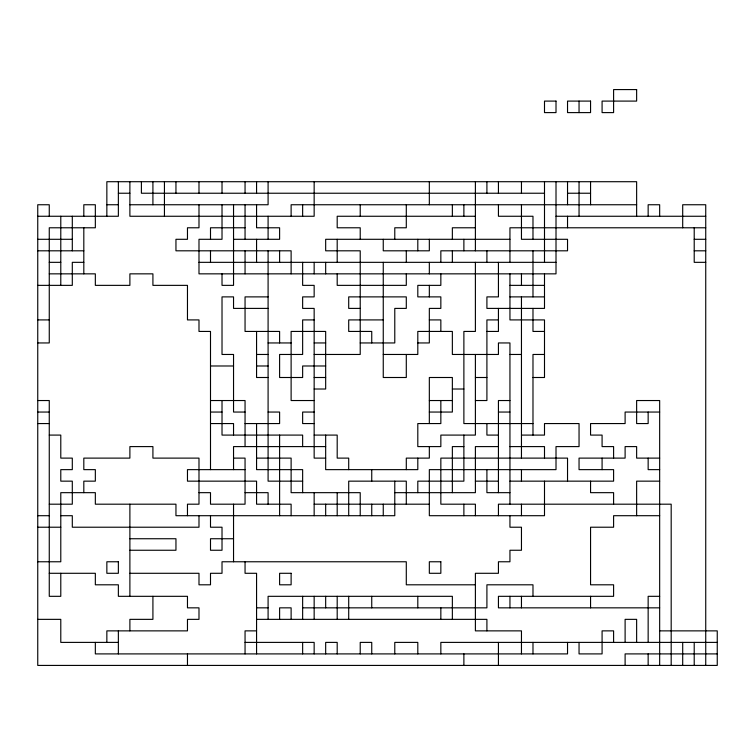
<?xml version="1.0" encoding="UTF-8"?>
<svg xmlns="http://www.w3.org/2000/svg" width="755" height="755" viewBox="0 0 755 755"><rect width="100%" height="100%" fill="white"/><g stroke="black" fill="none" stroke-linecap="round" stroke-linejoin="round"><path stroke-width="1.13" d="M118.365 193.233L129.888 193.233M544.497 193.233L141.402 193.233L141.402 181.71M567.534 193.233L590.561 193.233M106.851 204.747L118.365 204.747M129.888 204.747L268.091 204.747L268.091 181.71M636.635 204.747L291.119 204.747L291.119 216.26M37.75 216.26L118.365 216.26L118.365 181.71M475.395 216.26L337.192 216.26L337.192 227.784L360.22 227.784L360.22 239.297M556.01 216.26L705.736 216.26M245.054 227.784L210.503 227.784L210.503 239.297M475.395 227.784L452.358 227.784L452.358 239.297M705.736 227.784L509.946 227.784L509.946 262.334M37.75 239.297L72.301 239.297M233.54 239.297L279.605 239.297L279.605 227.784L256.568 227.784L256.568 204.747M509.946 239.297L325.669 239.297L325.669 250.811L360.22 250.811L360.22 354.463L314.155 354.463M694.213 239.297L705.736 239.297M37.75 250.811L83.814 250.811M694.213 250.811L705.736 250.811M49.264 262.334L60.787 262.334M83.814 262.334L72.301 262.334L72.301 285.362L37.75 285.362M198.99 262.334L556.01 262.334M705.736 262.334L694.213 262.334L694.213 227.784M49.264 273.848L95.338 273.848L95.338 285.362L129.888 285.362L129.888 273.848L152.916 273.848L152.916 285.362L187.466 285.362L187.466 319.912L198.99 319.912L198.99 331.436L210.503 331.436L210.503 469.638M509.946 285.362L544.497 285.362M268.091 296.885L245.054 296.885L245.054 331.436L279.605 331.436L279.605 342.949M509.946 296.885L544.497 296.885M268.091 308.399L233.54 308.399L233.54 296.885L222.017 296.885L222.017 354.463L233.54 354.463L233.54 412.051L245.054 412.051M360.22 308.399L348.706 308.399L348.706 296.885L406.294 296.885L406.294 308.399L394.78 308.399L394.78 342.949L360.22 342.949M37.75 319.912L49.264 319.912M314.155 319.912L302.642 319.912L302.642 354.463L279.605 354.463L279.605 377.5L302.642 377.5L302.642 365.986L325.669 365.986M383.257 319.912L348.706 319.912L348.706 331.436L371.743 331.436L371.743 342.949M429.331 319.912L440.844 319.912L440.844 331.436M498.432 319.912L486.909 319.912L486.909 400.537L475.395 400.537M486.909 331.436L498.432 331.436L498.432 308.399M544.497 331.436L532.983 331.436L532.983 308.399M37.75 342.949L49.264 342.949L49.264 227.784L95.338 227.784L95.338 204.747L83.814 204.747L83.814 216.26M268.091 342.949L291.119 342.949M314.155 342.949L325.669 342.949M417.808 342.949L429.331 342.949L429.331 308.399L440.844 308.399L440.844 296.885L417.808 296.885L417.808 285.362L440.844 285.362L440.844 273.848M256.568 354.463L268.091 354.463M383.257 354.463L417.808 354.463L417.808 331.436L452.358 331.436L452.358 354.463L498.432 354.463L498.432 342.949L509.946 342.949L509.946 504.189M509.946 354.463L521.46 354.463M544.497 354.463L532.983 354.463L532.983 435.088M210.503 365.986L233.54 365.986M256.568 365.986L268.091 365.986M268.091 377.5L256.568 377.5L256.568 331.436M314.155 377.5L325.669 377.5M475.395 377.5L486.909 377.5M532.983 377.5L544.497 377.5L544.497 319.912L509.946 319.912L509.946 273.848M314.155 389.014L325.669 389.014L325.669 331.436L291.119 331.436L291.119 400.537L314.155 400.537M452.358 389.014L463.881 389.014M37.75 400.537L49.264 400.537L49.264 596.318L60.787 596.318L60.787 573.29M210.503 400.537L245.054 400.537L245.054 446.601M429.331 400.537L452.358 400.537M509.946 400.537L498.432 400.537L498.432 492.666M37.75 412.051L49.264 412.051M210.503 412.051L222.017 412.051M268.091 412.051L279.605 412.051L279.605 423.564L245.054 423.564M314.155 412.051L302.642 412.051L302.642 423.564L314.155 423.564M429.331 412.051L452.358 412.051L452.358 377.5L429.331 377.5L429.331 423.564M498.432 412.051L509.946 412.051M659.662 412.051L625.112 412.051L625.112 423.564L590.561 423.564L590.561 435.088L602.084 435.088L602.084 446.601L613.598 446.601L613.598 458.115M37.75 423.564L49.264 423.564M210.503 423.564L233.54 423.564L233.54 435.088M532.983 423.564L463.881 423.564L463.881 331.436L475.395 331.436L475.395 262.334M49.264 435.088L60.787 435.088L60.787 458.115L72.301 458.115L72.301 469.638L60.787 469.638L60.787 481.152L72.301 481.152L72.301 504.189L49.264 504.189M314.155 435.088L337.192 435.088L337.192 458.115L348.706 458.115L348.706 469.638M498.432 435.088L486.909 435.088L486.909 423.564M521.46 435.088L544.497 435.088L544.497 423.564L579.047 423.564L579.047 446.601L556.01 446.601L556.01 469.638L429.331 469.638L429.331 515.703L544.497 515.703L544.497 481.152M325.669 446.601L233.54 446.601L233.54 469.638M463.881 446.601L452.358 446.601L452.358 492.666M498.432 446.601L475.395 446.601L475.395 492.666L394.78 492.666M509.946 446.601L544.497 446.601L544.497 458.115M233.54 458.115L245.054 458.115L245.054 504.189L210.503 504.189L210.503 492.666L198.99 492.666M256.568 458.115L291.119 458.115L291.119 492.666L360.22 492.666L360.22 515.703M325.669 458.115L314.155 458.115L314.155 308.399L302.642 308.399L302.642 296.885L314.155 296.885L314.155 285.362L302.642 285.362L302.642 262.334M659.662 458.115L636.635 458.115L636.635 446.601L625.112 446.601L625.112 458.115L579.047 458.115L579.047 469.638L613.598 469.638L613.598 481.152L509.946 481.152M245.054 469.638L187.466 469.638L187.466 481.152L256.568 481.152L256.568 504.189L291.119 504.189L291.119 515.703M659.662 469.638L648.149 469.638L648.149 458.115M302.642 481.152L268.091 481.152L268.091 250.811M475.395 481.152L498.432 481.152M659.662 481.152L636.635 481.152L636.635 515.703M245.054 492.666L268.091 492.666L268.091 504.189M509.946 492.666L486.909 492.666L486.909 469.638M314.155 504.189L429.331 504.189M37.75 515.703L49.264 515.703M60.787 515.703L72.301 515.703L72.301 527.216L198.99 527.216L198.99 515.703M659.662 515.703L613.598 515.703L613.598 527.216L590.561 527.216L590.561 584.804L613.598 584.804L613.598 596.318L498.432 596.318L498.432 607.841L659.662 607.841M37.75 527.216L60.787 527.216M129.888 538.74L175.953 538.74L175.953 550.253L129.888 550.253M233.54 538.74L210.503 538.74L210.503 550.253L222.017 550.253L222.017 527.216L210.503 527.216L210.503 515.703M37.75 561.767L60.787 561.767L60.787 492.666L95.338 492.666L95.338 504.189L175.953 504.189L175.953 515.703L394.78 515.703L394.78 481.152M49.264 573.29L95.338 573.29L95.338 584.804L118.365 584.804L118.365 596.318L187.466 596.318L187.466 607.841L198.99 607.841L198.99 619.355L187.466 619.355L187.466 630.869L106.851 630.869L106.851 642.392M129.888 573.29L198.99 573.29L198.99 584.804L210.503 584.804L210.503 573.29L222.017 573.29L222.017 561.767L406.294 561.767L406.294 584.804L475.395 584.804M659.662 596.318L648.149 596.318L648.149 642.392M256.568 607.841L268.091 607.841M302.642 607.841L486.909 607.841L486.909 584.804L532.983 584.804L532.983 596.318M37.75 619.355L60.787 619.355L60.787 642.392L118.365 642.392M256.568 619.355L486.909 619.355L486.909 630.869M256.568 630.869L245.054 630.869L245.054 653.905M659.662 630.869L717.25 630.869L717.25 665.419L37.75 665.419L37.75 204.747L49.264 204.747L49.264 216.26M245.054 642.392L314.155 642.392L314.155 653.905M717.25 642.392L440.844 642.392L440.844 653.905M717.25 653.905L625.112 653.905L625.112 665.419M705.736 665.419L705.736 204.747L682.699 204.747L682.699 227.784M694.213 642.392L694.213 665.419M682.699 642.392L682.699 665.419M671.186 665.419L671.186 504.189L498.432 504.189L498.432 515.703M659.662 216.26L659.662 204.747L648.149 204.747L648.149 216.26M659.662 665.419L659.662 400.537L636.635 400.537L636.635 423.564L648.149 423.564L648.149 412.051M648.149 653.905L648.149 665.419M636.635 216.26L636.635 181.71L106.851 181.71L106.851 216.26M636.635 642.392L636.635 619.355L625.112 619.355L625.112 642.392M613.598 504.189L613.598 492.666L590.561 492.666L590.561 481.152M613.598 642.392L613.598 630.869L602.084 630.869L602.084 653.905L579.047 653.905L579.047 642.392M602.084 458.115L602.084 469.638M590.561 181.71L590.561 204.747M590.561 596.318L590.561 607.841M579.047 101.094L579.047 112.608M579.047 181.71L579.047 216.26M567.534 181.71L567.534 204.747M567.534 216.26L567.534 227.784M567.534 481.152L567.534 458.115L440.844 458.115L440.844 504.189L475.395 504.189L475.395 515.703M567.534 642.392L567.534 653.905L95.338 653.905L95.338 642.392M556.01 181.71L556.01 273.848L198.99 273.848L198.99 239.297L222.017 239.297L222.017 204.747M544.497 181.71L544.497 262.334M544.497 273.848L544.497 308.399L486.909 308.399L486.909 296.885L498.432 296.885L498.432 262.334M532.983 239.297L532.983 216.26L498.432 216.26L498.432 204.747M532.983 250.811L532.983 296.885M532.983 642.392L532.983 653.905M521.46 181.71L521.46 193.233M521.46 204.747L521.46 239.297L567.534 239.297L567.534 250.811L440.844 250.811L440.844 262.334M521.46 273.848L521.46 285.362M521.46 296.885L521.46 458.115M521.46 469.638L521.46 481.152M521.46 504.189L521.46 515.703M521.46 596.318L521.46 607.841M521.46 653.905L521.46 630.869L475.395 630.869L475.395 573.29L498.432 573.29L498.432 561.767L509.946 561.767L509.946 550.253L521.46 550.253L521.46 527.216L509.946 527.216L509.946 515.703M509.946 596.318L509.946 607.841M498.432 181.71L498.432 193.233M498.432 642.392L498.432 665.419M486.909 181.71L486.909 193.233M486.909 250.811L486.909 262.334M475.395 181.71L475.395 250.811M475.395 354.463L475.395 435.088L440.844 435.088L440.844 446.601L417.808 446.601L417.808 423.564L440.844 423.564L440.844 400.537M463.881 204.747L463.881 216.26M463.881 239.297L463.881 250.811M463.881 435.088L463.881 481.152L417.808 481.152L417.808 492.666M463.881 504.189L463.881 515.703M463.881 653.905L463.881 665.419M452.358 204.747L452.358 216.26M452.358 250.811L452.358 262.334M452.358 619.355L452.358 596.318L268.091 596.318L268.091 619.355M440.844 607.841L440.844 619.355M429.331 181.71L429.331 204.747M429.331 239.297L429.331 250.811L383.257 250.811L383.257 239.297M429.331 262.334L429.331 273.848M429.331 285.362L429.331 296.885M429.331 446.601L429.331 458.115L406.294 458.115L406.294 469.638M417.808 239.297L417.808 250.811M417.808 458.115L417.808 469.638L325.669 469.638L325.669 435.088M417.808 596.318L417.808 607.841M417.808 653.905L417.808 642.392L394.78 642.392L394.78 653.905M406.294 204.747L406.294 227.784L394.78 227.784L394.78 239.297M406.294 250.811L406.294 262.334M406.294 273.848L406.294 285.362L337.192 285.362L337.192 273.848M406.294 354.463L406.294 377.5L383.257 377.5L383.257 262.334M406.294 504.189L406.294 481.152L348.706 481.152L348.706 515.703M383.257 504.189L383.257 515.703M371.743 469.638L371.743 481.152M371.743 504.189L371.743 515.703M371.743 596.318L371.743 607.841M371.743 653.905L371.743 642.392L360.22 642.392L360.22 653.905M360.22 204.747L360.22 216.26M348.706 596.318L348.706 619.355M337.192 239.297L337.192 262.334M337.192 492.666L337.192 515.703M337.192 596.318L337.192 619.355M337.192 653.905L337.192 642.392L325.669 642.392L325.669 653.905M325.669 262.334L325.669 273.848M325.669 504.189L325.669 515.703M325.669 596.318L325.669 607.841M314.155 181.71L314.155 216.26L129.888 216.26L129.888 181.71M314.155 262.334L314.155 273.848M314.155 492.666L314.155 515.703M314.155 596.318L314.155 619.355M302.642 204.747L302.642 216.26M302.642 446.601L302.642 435.088L222.017 435.088L222.017 400.537M302.642 492.666L302.642 469.638L256.568 469.638L256.568 423.564M302.642 596.318L302.642 619.355M302.642 642.392L302.642 653.905M291.119 273.848L291.119 250.811L175.953 250.811L175.953 239.297L187.466 239.297L187.466 227.784L198.99 227.784L198.99 204.747M291.119 619.355L291.119 607.841L279.605 607.841L279.605 619.355M279.605 250.811L279.605 262.334M279.605 435.088L279.605 515.703M268.091 216.26L268.091 239.297M256.568 181.71L256.568 193.233M256.568 239.297L256.568 262.334M256.568 653.905L256.568 573.29L245.054 573.29L245.054 561.767M245.054 181.71L245.054 193.233M245.054 204.747L245.054 239.297M245.054 250.811L245.054 273.848M233.54 204.747L233.54 285.362L222.017 285.362L222.017 273.848M233.54 504.189L233.54 561.767M222.017 181.71L222.017 193.233M210.503 250.811L210.503 262.334M198.99 181.71L198.99 193.233M187.466 515.703L187.466 504.189L198.99 504.189L198.99 458.115L152.916 458.115L152.916 446.601L129.888 446.601L129.888 458.115L83.814 458.115L83.814 469.638L95.338 469.638L95.338 481.152L83.814 481.152L83.814 492.666M187.466 653.905L187.466 665.419M175.953 181.71L175.953 193.233M164.439 181.71L164.439 216.26M152.916 181.71L152.916 204.747M152.916 596.318L152.916 619.355L129.888 619.355L129.888 630.869M129.888 504.189L129.888 596.318M118.365 630.869L118.365 653.905M83.814 227.784L83.814 273.848M72.301 216.26L72.301 250.811M60.787 216.26L60.787 285.362M636.635 89.581L613.598 89.581L613.598 112.608L602.084 112.608L602.084 101.094L636.635 101.094L636.635 89.581M556.01 101.094L544.497 101.094L544.497 112.608L556.01 112.608L556.01 101.094M590.561 101.094L567.534 101.094L567.534 112.608L590.561 112.608L590.561 101.094M118.365 561.767L106.851 561.767L106.851 573.29L118.365 573.29L118.365 561.767M440.844 561.767L429.331 561.767L429.331 573.29L440.844 573.29L440.844 561.767M291.119 573.29L279.605 573.29L279.605 584.804L291.119 584.804L291.119 573.29"/></g></svg>
